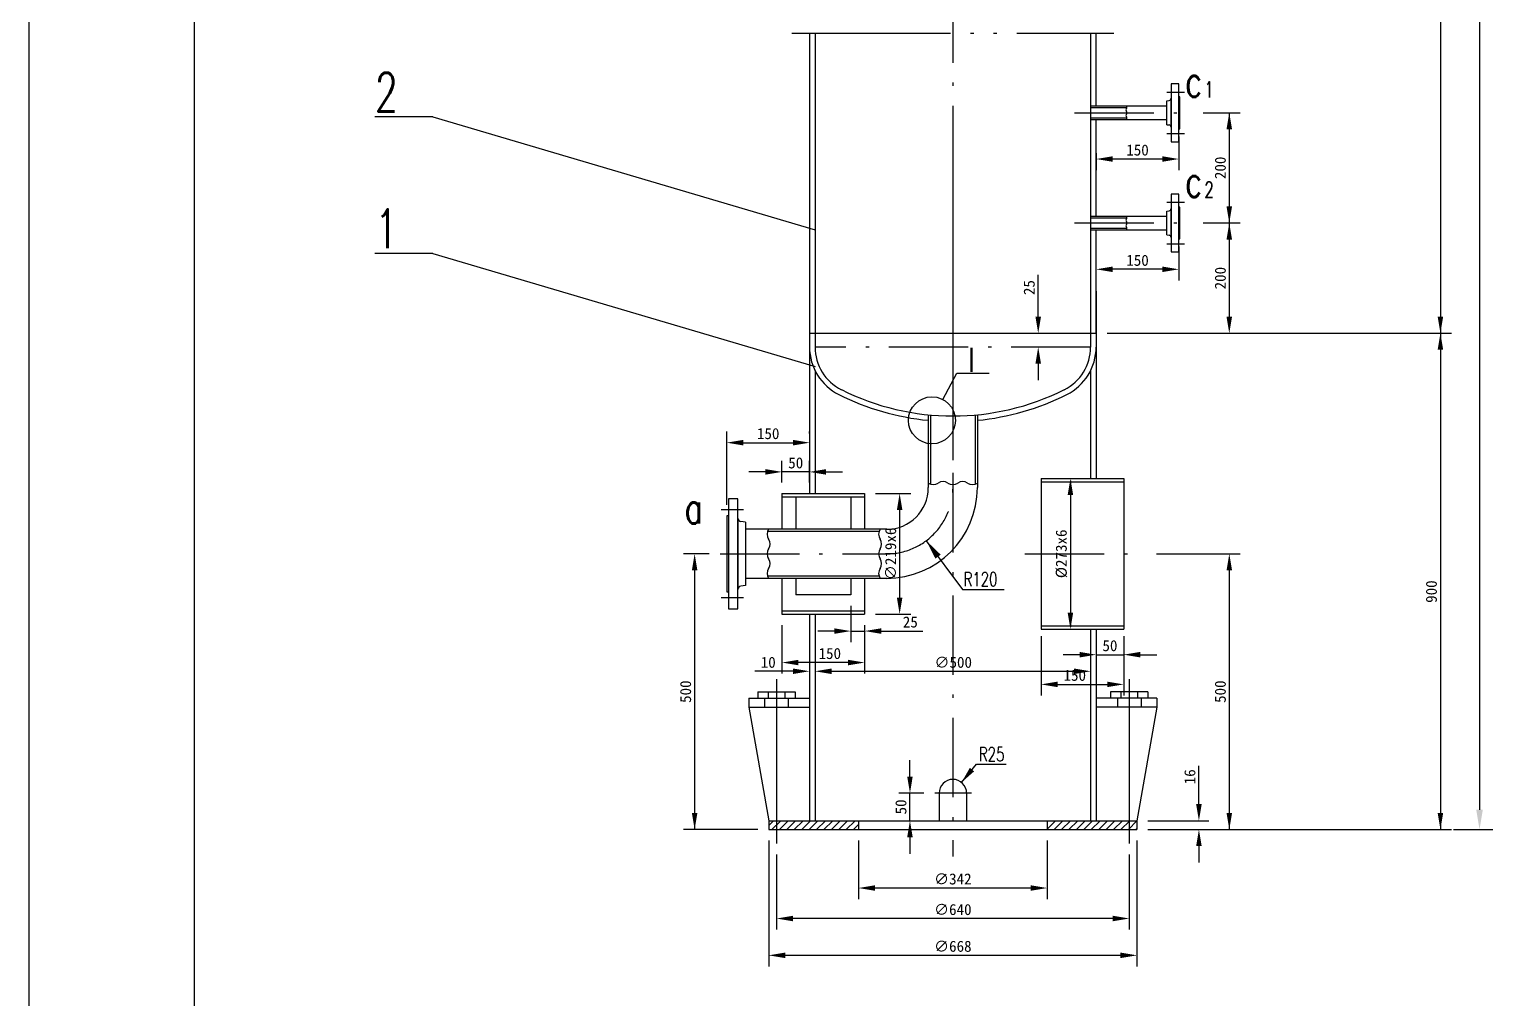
# Model space of a CAD drawing. Extents: x 20656 to 35402, y 221 to 10388.
# Drawn here: x 20656 to 23311, y 2339 to 4097 of the extents above; entities that cross this region are included whole.
import ezdxf

# ---------------------------------------------------------------- set-up
doc = ezdxf.new("R2010")
doc.units = 0
doc.header["$LTSCALE"] = 12
for name, pattern in [('ACAD_ISO05W100', [34, 24, -3, 0.5, -3, 0.5, -3]), ('ACAD_ISO10W100', [18.5, 12, -3, 0.5, -3]), ('DASHDOT-M', [36, 30, -3, 0, -3])]:
    doc.linetypes.add(name, pattern=pattern)
doc.layers.get('0').update_dxf_attribs({"linetype": 'CONTINUOUS'})
for name, color, linetype in [('双点划线', 3, 'ACAD_ISO05W100'), ('点划线', 1, 'ACAD_ISO10W100'), ('粗实线', 4, 'CONTINUOUS'), ('细实线', 7, 'CONTINUOUS')]:
    doc.layers.add(name, color=color, linetype=linetype)
doc.styles.add('HLFSD', font='ROMANS', dxfattribs={"bigfont": 'hlfsd'})
doc.styles.add('HZ', font='romans.shx', dxfattribs={"width": 0.7, "height": 48, "bigfont": 'HLFSD.shx'})

msp = doc.modelspace()

# ---------------------------------------------------------------- hatches: boundary and pattern name
h = msp.add_hatch()
h.set_pattern_fill('ANSI31', color=256, scale=3, style=0)
h.set_pattern_definition([(45, (21027.38, 605.624), (-6.735192, 6.735192), [])])
h.paths.add_polyline_path([(22011.8, 2662.1), (22011.8, 2646.1), (22160.8, 2646.1), (22160.8, 2662.1)])
h.paths.add_polyline_path([(22011.8, 2662.1), (21997.8, 2662.1), (21997.8, 2646.1), (22011.8, 2646.1)])
h.paths.add_polyline_path([(22502.8, 2662.1), (22502.8, 2646.1), (22651.8, 2646.1), (22651.8, 2662.1)])
h.paths.add_polyline_path([(22651.8, 2646.1), (22665.8, 2646.1), (22665.8, 2662.1), (22651.8, 2662.1)])

# ---------------------------------------------------------------- linework, layer by layer
for p, q in [((23287.2, 9420.4), (23287.2, 2682.1)), ((23216.3, 4666.1), (23216.3, 3546.1)), ((21388.2, 3938.4), (22081.8, 3733.6)), ((22785.7, 3946.1), (22853.3, 3946.1)), ((22833.3, 3946.1), (22833.3, 3746.1)), ((22741.8, 3903.2), (22741.8, 3842.1)), ((22591.8, 3872.6), (22591.8, 3842.1)), ((22711.8, 3862.1), (22621.8, 3862.1)), ((22785.7, 3746.1), (22853.3, 3746.1)), ((22833.3, 3746.1), (22833.3, 3576.1)), ((21388.2, 3690.6), (22081.8, 3485.9)), ((22741.8, 3703.2), (22741.8, 3642.1)), ((22486.7, 3576.1), (22486.7, 3651.9)), ((22711.8, 3662.1), (22621.8, 3662.1)), ((22581.8, 3631.6), (22581.8, 3554.1)), ((22591.8, 3622.6), (22591.8, 3592.1)), ((23216.3, 3566.1), (23216.3, 2646.1)), ((22611.8, 3546.1), (23236.3, 3546.1)), ((22779.9, 3546.1), (22853.3, 3546.1)), ((22486.7, 3491.1), (22486.7, 3461.1)), ((22313.8, 3425.8), (22339.3, 3473.9)), ((21921.8, 3235.1), (21921.8, 3367.7)), ((21951.8, 3347.7), (22041.8, 3347.7)), ((22071.8, 3364.6), (22071.8, 3367.7)), ((21991.8, 3294.7), (21961.8, 3294.7)), ((22021.8, 3275.6), (22021.8, 3314.7)), ((22071.8, 3294.7), (22021.8, 3294.7)), ((22071.8, 3275.6), (22071.8, 3314.7)), ((22101.8, 3294.7), (22131.8, 3294.7)), ((22545.1, 3278.6), (22545.1, 3013.6)), ((22191.8, 3255.6), (22255.3, 3255.6)), ((22235.3, 3225.6), (22235.3, 3066.6)), ((22283.5, 3169.9), (22349.3, 3081.6)), ((21889.6, 3146.1), (21843.4, 3146.1)), ((22701.2, 3146.1), (22853.3, 3146.1)), ((21863.4, 3116.1), (21863.4, 2646.1)), ((22833.3, 3116.1), (22833.3, 2646.1)), ((22349.3, 3081.6), (22425, 3081.6)), ((22146.8, 3051.6), (22146.8, 2986)), ((22191.8, 3036.6), (22255.3, 3036.6)), ((22021.8, 3016.6), (22021.8, 2928.9)), ((22116.8, 3006), (22086.8, 3006)), ((22146.8, 3006), (22171.8, 3006)), ((22171.8, 3016.6), (22171.8, 2986)), ((22201.8, 3006), (22277.6, 3006)), ((22171.8, 2986), (22171.8, 2928.9)), ((22491.8, 2996.6), (22491.8, 2889.3)), ((22641.8, 2996.6), (22641.8, 2943.2)), ((22141.8, 2948.9), (22051.8, 2948.9)), ((22561.8, 2963.2), (22531.8, 2963.2)), ((22591.8, 2963.2), (22641.8, 2963.2)), ((22671.8, 2963.2), (22701.8, 2963.2)), ((22041.8, 2933.1), (21972.6, 2933.1)), ((22111.8, 2933.1), (22551.8, 2933.1)), ((22641.8, 2943.2), (22641.8, 2889.3)), ((22521.8, 2909.3), (22611.8, 2909.3)), ((22254, 2742.1), (22254, 2772.1)), ((22347.6, 2731.5), (22374.8, 2764.9)), ((22374.8, 2764.9), (22428.8, 2764.9)), ((22778.2, 2692.1), (22778.2, 2761.3)), ((22279.1, 2712.1), (22234, 2712.1)), ((22254, 2662.1), (22254, 2712.1)), ((22685.8, 2662.1), (22796.3, 2662.1)), ((21977.8, 2646.1), (21843.4, 2646.1)), ((22254, 2632.1), (22254, 2602.1)), ((22685.8, 2646.1), (23236.3, 2646.1)), ((22685.8, 2646.1), (22818.3, 2646.1)), ((23240.3, 2646.1), (23311.2, 2646.1)), ((21997.8, 2626.1), (21997.8, 2397.9)), ((22160.8, 2626.1), (22160.8, 2520)), ((22502.8, 2626.1), (22502.8, 2520)), ((22665.8, 2626.1), (22665.8, 2397.9)), ((22778.2, 2616.1), (22778.2, 2586.1)), ((22011.8, 2600.8), (22011.8, 2464.7)), ((22651.8, 2600.8), (22651.8, 2464.7)), ((22472.8, 2540), (22190.8, 2540)), ((22621.8, 2484.7), (22041.8, 2484.7)), ((22635.8, 2417.9), (22027.8, 2417.9))]:
    msp.add_line(p, q)
at = {"color": 4, "linetype": 'Continuous'}
for p, q in [((21977.8, 2896.1), (22045.8, 2896.1)), ((21977.8, 2896.1), (21977.8, 2884.1)), ((21996.8, 2896.1), (21996.8, 2884.1)), ((22026.8, 2896.1), (22026.8, 2884.1)), ((22045.8, 2896.1), (22045.8, 2884.1)), ((22617.8, 2896.1), (22617.8, 2884.1)), ((22685.8, 2896.1), (22617.8, 2896.1)), ((22636.8, 2896.1), (22636.8, 2884.1)), ((22666.8, 2896.1), (22666.8, 2884.1)), ((22685.8, 2896.1), (22685.8, 2884.1)), ((21961.8, 2884.1), (22071.8, 2884.1)), ((21961.8, 2884.1), (21961.8, 2868.1)), ((21961.8, 2868.1), (22071.8, 2868.1)), ((21990.3, 2884.1), (21990.3, 2868.1)), ((22033.3, 2884.1), (22033.3, 2868.1)), ((22701.8, 2884.1), (22591.8, 2884.1)), ((22701.8, 2868.1), (22591.8, 2868.1)), ((22630.3, 2884.1), (22630.3, 2868.1)), ((22673.3, 2884.1), (22673.3, 2868.1)), ((22701.8, 2884.1), (22701.8, 2868.1)), ((21997.8, 2662.1), (21997.8, 2646.1)), ((22665.8, 2662.1), (22665.8, 2646.1))]:
    msp.add_line(p, q, dxfattribs=at)
at = {"color": 1, "linetype": 'DASHDOT-M'}
for p, q in [((22011.8, 2918.7), (22011.8, 2620.8)), ((22651.8, 2918.7), (22651.8, 2620.8))]:
    msp.add_line(p, q, dxfattribs=at)
at = {"color": 7, "linetype": 'Continuous'}
msp.add_circle((22293.9, 3388.2), 42.6, dxfattribs=at)
for points in [[(22828.3, 3916.1), (22838.3, 3916.1), (22833.3, 3946.1)], [(22621.8, 3867.1), (22621.8, 3857.1), (22591.8, 3862.1)], [(22711.8, 3867.1), (22711.8, 3857.1), (22741.8, 3862.1)], [(22828.3, 3776.1), (22838.3, 3776.1), (22833.3, 3746.1)], [(22828.3, 3716.1), (22838.3, 3716.1), (22833.3, 3746.1)], [(22621.8, 3667.1), (22621.8, 3657.1), (22591.8, 3662.1)], [(22711.8, 3667.1), (22711.8, 3657.1), (22741.8, 3662.1)], [(22481.7, 3576.1), (22491.7, 3576.1), (22486.7, 3546.1)], [(22828.3, 3576.1), (22838.3, 3576.1), (22833.3, 3546.1)], [(23211.3, 3576.1), (23221.3, 3576.1), (23216.3, 3546.1)], [(23211.3, 3516.1), (23221.3, 3516.1), (23216.3, 3546.1)], [(22481.7, 3491.1), (22491.7, 3491.1), (22486.7, 3521.1)], [(21951.8, 3352.7), (21951.8, 3342.7), (21921.8, 3347.7)], [(22041.8, 3352.7), (22041.8, 3342.7), (22071.8, 3347.7)], [(21991.8, 3299.7), (21991.8, 3289.7), (22021.8, 3294.7)], [(22101.8, 3299.7), (22101.8, 3289.7), (22071.8, 3294.7)], [(22540.1, 3252.6), (22550.1, 3252.6), (22545.1, 3282.6)], [(22230.3, 3225.6), (22240.3, 3225.6), (22235.3, 3255.6)], [(22309.8, 3144.6), (22300.2, 3137.4), (22283.5, 3169.9)], [(21858.4, 3116.1), (21868.4, 3116.1), (21863.4, 3146.1)], [(22828.3, 3116.1), (22838.3, 3116.1), (22833.3, 3146.1)], [(22230.3, 3066.6), (22240.3, 3066.6), (22235.3, 3036.6)], [(22540.1, 3039.6), (22550.1, 3039.6), (22545.1, 3009.6)], [(22116.8, 3011), (22116.8, 3001), (22146.8, 3006)], [(22201.8, 3011), (22201.8, 3001), (22171.8, 3006)], [(22051.8, 2953.9), (22051.8, 2943.9), (22021.8, 2948.9)], [(22141.8, 2953.9), (22141.8, 2943.9), (22171.8, 2948.9)], [(22561.8, 2968.2), (22561.8, 2958.2), (22591.8, 2963.2)], [(22671.8, 2968.2), (22671.8, 2958.2), (22641.8, 2963.2)], [(22041.8, 2938.1), (22041.8, 2928.1), (22071.8, 2933.1)], [(22111.8, 2938.1), (22111.8, 2928.1), (22081.8, 2933.1)], [(22551.8, 2938.1), (22551.8, 2928.1), (22581.8, 2933.1)], [(22521.8, 2914.3), (22521.8, 2904.3), (22491.8, 2909.3)], [(22611.8, 2914.3), (22611.8, 2904.3), (22641.8, 2909.3)], [(22249, 2742.1), (22259, 2742.1), (22254, 2712.1)], [(22362.6, 2757.9), (22370.4, 2751.6), (22347.6, 2731.5)], [(22773.2, 2692.1), (22783.2, 2692.1), (22778.2, 2662.1)], [(23281.2, 2682.1), (23293.2, 2682.1), (23287.2, 2646.1)], [(21858.4, 2676.1), (21868.4, 2676.1), (21863.4, 2646.1)], [(22249, 2632.1), (22259, 2632.1), (22254, 2662.1)], [(22828.3, 2676.1), (22838.3, 2676.1), (22833.3, 2646.1)], [(23211.3, 2676.1), (23221.3, 2676.1), (23216.3, 2646.1)], [(22773.2, 2616.1), (22783.2, 2616.1), (22778.2, 2646.1)], [(22190.8, 2545), (22190.8, 2535), (22160.8, 2540)], [(22472.8, 2545), (22472.8, 2535), (22502.8, 2540)], [(22041.8, 2489.7), (22041.8, 2479.7), (22011.8, 2484.7)], [(22621.8, 2489.7), (22621.8, 2479.7), (22651.8, 2484.7)], [(22027.8, 2422.9), (22027.8, 2412.9), (21997.8, 2417.9)], [(22635.8, 2422.9), (22635.8, 2412.9), (22665.8, 2417.9)]]:
    msp.add_solid(points)
at = {"layer": '双点划线', "color": 3, "linetype": 'ACAD_ISO05W100'}
msp.add_line((22039.8, 4090.2), (22623.8, 4090.2), dxfattribs=at)
at = {"layer": '点划线', "color": 1, "linetype": 'ACAD_ISO10W100'}
for p, q in [((22331.8, 9508.7), (22331.8, 2596.9)), ((22719.8, 3983.6), (22751.8, 3983.6)), ((22552.4, 3946.1), (22765.7, 3946.1)), ((22719.8, 3908.6), (22751.8, 3908.6)), ((22331.8, 3839.3), (22331.8, 3316.1)), ((22719.8, 3783.6), (22751.8, 3783.6)), ((22552.4, 3746.1), (22765.7, 3746.1)), ((22719.8, 3708.6), (22751.8, 3708.6)), ((22581.8, 3521.1), (22081.8, 3521.1)), ((21951.8, 3226.1), (21911.8, 3226.1)), ((21909.6, 3146.1), (22211.8, 3146.1)), ((22462.4, 3146.1), (22681.2, 3146.1)), ((21951.8, 3066.1), (21911.8, 3066.1)), ((22365.6, 2712.1), (22299.1, 2712.1))]:
    msp.add_line(p, q, dxfattribs=at)
msp.add_arc((22211.8, 3266.1), 120, 270, 0, dxfattribs=at)
at = {"layer": '粗实线', "color": 4, "linetype": 'Continuous'}
for p, q in [((20956.4, 367.5), (20956.4, 10327.5)), ((22071.8, 4090.2), (22071.8, 3596.1)), ((22081.8, 4090.2), (22081.8, 3546.1)), ((22581.8, 4090.2), (22581.8, 3758.6)), ((22591.8, 3958.6), (22591.8, 4090.2)), ((22727.8, 3998.6), (22727.8, 3893.6)), ((22741.8, 3998.6), (22727.8, 3998.6)), ((22741.8, 3893.6), (22741.8, 3998.6)), ((22581.8, 3958.6), (22581.8, 3933.6)), ((22581.8, 3958.6), (22719.8, 3958.6)), ((22719.8, 3967.8), (22724.2, 3968.2)), ((22719.8, 3924.4), (22719.8, 3967.8)), ((22727.8, 3923.6), (22727.8, 3968.6)), ((22743.8, 3975.1), (22741.8, 3975.1)), ((22743.8, 3917.1), (22743.8, 3975.1)), ((22581.8, 3955.6), (22647.3, 3955.6)), ((22581.8, 3936.6), (22647.3, 3936.6)), ((22581.8, 3933.6), (22719.8, 3933.6)), ((22591.8, 3758.6), (22591.8, 3933.6)), ((22719.8, 3924.4), (22724.2, 3924)), ((22741.8, 3917.1), (22743.8, 3917.1)), ((22727.8, 3893.6), (22741.8, 3893.6)), ((22727.8, 3798.6), (22727.8, 3693.6)), ((22741.8, 3798.6), (22727.8, 3798.6)), ((22741.8, 3693.6), (22741.8, 3798.6)), ((22743.8, 3775.1), (22741.8, 3775.1)), ((22743.8, 3717.1), (22743.8, 3775.1)), ((22581.8, 3758.6), (22581.8, 3733.6)), ((22581.8, 3758.6), (22719.8, 3758.6)), ((22581.8, 3755.6), (22647.3, 3755.6)), ((22719.8, 3767.8), (22724.2, 3768.2)), ((22719.8, 3724.4), (22719.8, 3767.8)), ((22727.8, 3723.6), (22727.8, 3768.6)), ((22581.8, 3736.6), (22647.3, 3736.6)), ((22581.8, 3733.6), (22581.8, 3546.1)), ((22581.8, 3733.6), (22719.8, 3733.6)), ((22591.8, 3546.1), (22591.8, 3733.6)), ((22719.8, 3724.4), (22724.2, 3724)), ((22741.8, 3717.1), (22743.8, 3717.1)), ((22727.8, 3693.6), (22741.8, 3693.6)), ((22071.8, 3596.1), (22071.8, 3255.6)), ((22591.8, 3596.1), (22591.8, 3282.6)), ((22071.8, 3546.1), (22591.8, 3546.1)), ((22081.8, 3546.1), (22081.8, 3521.1)), ((22581.8, 3546.1), (22581.8, 3521.1)), ((22081.8, 3478.4), (22081.8, 3255.6)), ((22581.8, 3478.4), (22581.8, 3282.6)), ((22287.3, 3398.3), (22287.3, 3266.1)), ((22376.3, 3398.3), (22376.3, 3266.1)), ((22291.3, 3397.9), (22291.3, 3272.5)), ((22372.3, 3397.9), (22372.3, 3272.5)), ((22491.8, 3282.6), (22491.8, 3009.6)), ((22491.8, 3282.6), (22641.8, 3282.6)), ((22491.8, 3276.6), (22641.8, 3276.6)), ((22641.8, 3282.6), (22641.8, 3009.6)), ((21924.8, 3246.1), (21924.8, 3046.1)), ((21941.8, 3246.1), (21924.8, 3246.1)), ((21941.8, 3046.1), (21941.8, 3246.1)), ((22021.8, 3255.6), (22021.8, 3190.6)), ((22021.8, 3255.6), (22171.8, 3255.6)), ((22021.8, 3249.6), (22171.8, 3249.6)), ((22046.8, 3249.6), (22046.8, 3190.6)), ((22146.8, 3249.6), (22146.8, 3190.6)), ((22171.8, 3255.6), (22171.8, 3190.6)), ((21924.8, 3215.1), (21921.8, 3215.1)), ((21921.8, 3215.1), (21921.8, 3077.1)), ((21941.8, 3205.1), (21941.8, 3087.1)), ((21955.8, 3203.6), (21947.2, 3204.5)), ((21955.8, 3203.6), (21955.8, 3088.6)), ((22211.8, 3190.6), (21955.8, 3190.6)), ((22198, 3186.6), (21995.6, 3186.6)), ((21955.8, 3088.6), (21947.2, 3087.7)), ((22211.8, 3101.6), (21955.8, 3101.6)), ((22198, 3105.6), (21995.6, 3105.6)), ((22021.8, 3101.6), (22021.8, 3036.6)), ((22046.8, 3101.6), (22046.8, 3071.6)), ((22146.8, 3101.6), (22146.8, 3071.6)), ((22171.8, 3101.6), (22171.8, 3036.6)), ((21921.8, 3077.1), (21924.8, 3077.1)), ((22146.8, 3071.6), (22046.8, 3071.6)), ((21924.8, 3046.1), (21941.8, 3046.1)), ((22021.8, 3042.6), (22171.8, 3042.6)), ((22021.8, 3036.6), (22171.8, 3036.6)), ((22071.8, 3036.6), (22071.8, 2662.1)), ((22081.8, 3036.6), (22081.8, 2662.1)), ((22491.8, 3015.6), (22641.8, 3015.6)), ((22491.8, 3009.6), (22641.8, 3009.6)), ((22581.8, 3009.6), (22581.8, 2662.1)), ((22591.8, 3009.6), (22591.8, 2662.1)), ((22306.8, 2712.1), (22306.8, 2662.1)), ((22356.8, 2712.1), (22356.8, 2662.1)), ((21997.8, 2662.1), (22665.8, 2662.1)), ((22160.8, 2662.1), (22160.8, 2646.1)), ((22502.8, 2662.1), (22502.8, 2646.1)), ((21997.8, 2646.1), (22665.8, 2646.1))]:
    msp.add_line(p, q, dxfattribs=at)
at = {"layer": '粗实线', "color": 7}
for p, q in [((21388.2, 3938.4), (21283.2, 3938.4)), ((21388.2, 3690.6), (21283.2, 3690.6))]:
    msp.add_line(p, q, dxfattribs=at)
at = {"layer": '粗实线'}
for p, q in [((21961.8, 2868.1), (21997.8, 2662.1)), ((22701.8, 2868.1), (22665.8, 2662.1))]:
    msp.add_line(p, q, dxfattribs=at)
at = {"layer": '粗实线', "color": 4, "linetype": 'Continuous'}
for centre, radius, start, end in [((22642.8, 3956.1), 4.54, 326.6015, 33.3985), ((22723.8, 3972.2), 4, 276, 0), ((22650.4, 3951.1), 4.54, 146.6015, 213.3985), ((22650.4, 3941.1), 4.54, 146.6015, 213.3985), ((22642.8, 3946.1), 4.54, 326.6015, 33.3985), ((22642.8, 3936.1), 4.54, 326.6015, 33.3985), ((22723.8, 3920), 4, 0, 84), ((22723.8, 3772.2), 4, 276, 0), ((22650.4, 3751.1), 4.54, 146.6015, 213.3985), ((22650.4, 3741.1), 4.54, 146.6015, 213.3985), ((22642.8, 3756.1), 4.54, 326.6015, 33.3985), ((22642.8, 3746.1), 4.54, 326.6015, 33.3985), ((22642.8, 3736.1), 4.54, 326.6015, 33.3985), ((22723.8, 3720), 4, 0, 84), ((22168.2, 3521.1), 96.4, 180, 243.4349), ((22168.2, 3521.1), 86.4, 180, 243.4349), ((22495.4, 3521.1), 86.4, 296.5651, 0), ((22495.4, 3521.1), 96.4, 296.5651, 0), ((22331.8, 3848.4), 462.3, 243.4349, 264.4757), ((22331.8, 3848.4), 452.3, 243.4349, 296.5651), ((22331.8, 3848.4), 462.3, 275.5243, 296.5651), ((22211.8, 3266.1), 164.5, 270, 0), ((22211.8, 3266.1), 75.5, 270, 0), ((22296.2, 3287.9), 16.2, 236.6015, 303.3985), ((22314, 3260.9), 16.2, 56.6015, 123.3985), ((22331.8, 3287.9), 16.2, 236.6015, 303.3985), ((22349.6, 3260.9), 16.2, 56.6015, 123.3985), ((22367.4, 3287.9), 16.2, 236.6015, 303.3985), ((21947.8, 3210.5), 6, 180, 264), ((22011, 3181.7), 16.2, 146.6015, 213.3985), ((22213.4, 3181.7), 16.2, 146.6015, 213.3985), ((21984, 3163.9), 16.2, 326.6015, 33.3985), ((22186.4, 3163.9), 16.2, 326.6015, 33.3985), ((22011, 3146.1), 16.2, 146.6015, 213.3985), ((21984, 3128.3), 16.2, 326.6015, 33.3985), ((22213.4, 3146.1), 16.2, 146.6015, 213.3985), ((22186.4, 3128.3), 16.2, 326.6015, 33.3985), ((22011, 3110.5), 16.2, 146.6015, 213.3985), ((22213.4, 3110.5), 16.2, 146.6015, 213.3985), ((21947.8, 3081.7), 6, 96, 180), ((22331.8, 2712.1), 25, 0, 180)]:
    msp.add_arc(centre, radius, start, end, dxfattribs=at)
at = {"layer": '细实线', "color": 7, "linetype": 'Continuous'}
for p, q in [((20656.4, 307.5), (20656.4, 10387.5)), ((22339.3, 3473.9), (22397.5, 3473.9))]:
    msp.add_line(p, q, dxfattribs=at)

# ---------------------------------------------------------------- texts
at = {"color": 2, "linetype": 'Continuous', "style": 'HLFSD', "width": 0.7}
for s, p in [('c', (22753.3, 3974.8)), ('c', (22753.3, 3793)), ('a', (21845.5, 3200.9))]:
    msp.add_text(s, height=57.2, dxfattribs=at).set_placement(p)
at = {"color": 7, "linetype": 'Continuous', "style": 'HLFSD', "width": 0.7}
msp.add_text('I', height=43.5, dxfattribs=at).set_placement((22360.4, 3475.9))
at = {"style": 'HZ', "width": 0.7}
for s, p in [('R120', (22351.4, 3087.6)), ('R25', (22379.1, 2770.1))]:
    msp.add_text(s, height=25.2, dxfattribs=at).set_placement(p)
for s, p in [('10', (21983.3, 2939.4)), ('∅500', (22298.5, 2939.4))]:
    msp.add_text(s, height=20).set_placement(p)
at = {"char_height": 20, "attachment_point": 5}
for s, insert in [('\\A1;150', (22666.8, 3878.3)), ('\\A1;150', (22666.8, 3678.3)), ('\\A1;150', (21996.8, 3364)), ('\\A1;50', (22046.8, 3310.9)), ('\\A1;25', (22254.7, 3022.3)), ('\\A1;150', (22108.6, 2965.2)), ('\\A1;50', (22616.8, 2979.4)), ('\\A1;150', (22553, 2925.6)), ('\\A1;∅342', (22331.8, 2556.3)), ('\\A1;∅640', (22331.8, 2500.9)), ('\\A1;∅668', (22331.8, 2434.2))]:
    msp.add_mtext(s, dxfattribs=dict(at, insert=insert))
at = {"char_height": 20, "attachment_point": 5, "rotation": 90}
for s, insert in [('200', (22817.1, 3846.1)), ('200', (22817.1, 3646.1)), ('\\A1;25', (22470.4, 3629)), ('\\A1;∅219x6', (22219.1, 3146.1)), ('%%c273x6', (22528.9, 3146.1)), ('900', (23200, 3077.6)), ('500', (21847.1, 2896.1)), ('500', (22817.1, 2896.1)), ('\\A1;16', (22761.9, 2741.7)), ('\\A1;50', (22237.7, 2687.1))]:
    msp.add_mtext(s, dxfattribs=dict(at, insert=insert))
at = {"layer": '粗实线', "color": 2, "style": 'HZ', "width": 0.7}
for s, p in [('2', (21283.2, 3948.4)), ('1', (21283.2, 3700.6))]:
    msp.add_text(s, height=70, dxfattribs=at).set_placement(p)
at = {"layer": '细实线', "color": 2, "linetype": 'Continuous', "style": 'HLFSD', "width": 0.7}
for s, p in [('1', (22788, 3974)), ('2', (22788, 3792.1))]:
    msp.add_text(s, height=28.6, dxfattribs=at).set_placement(p)

doc.saveas('drawing.dxf')
